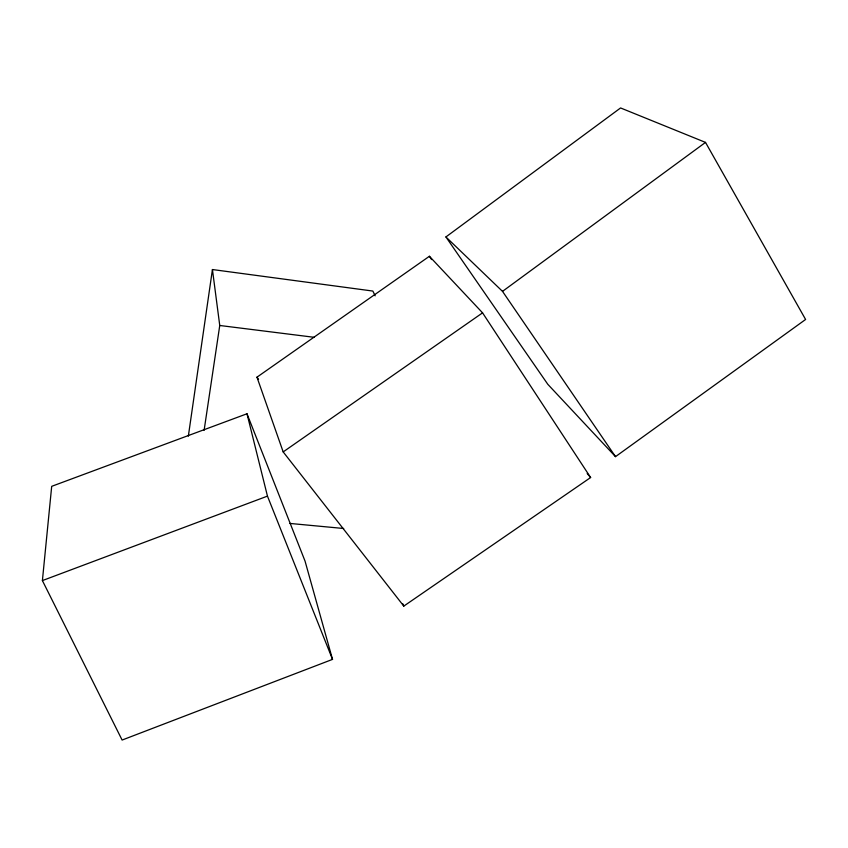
<?xml version="1.0" encoding="UTF-8"?>
<svg xmlns="http://www.w3.org/2000/svg" width="848" height="848" viewBox="0 0 848 848"><rect width="100%" height="100%" fill="white"/><g stroke="black" fill="none" stroke-linecap="round" stroke-linejoin="round"><path stroke-width="1.27" d="M42.4 580.583L51.696 486.328L246.991 413.771L305.057 561.143L332.522 659.384L122.112 740.05L42.4 580.583L267.459 496.122L246.991 413.771M188.341 436.179L212.435 269.537L372.855 291.055L375.155 295.814M204.114 430.318L219.749 325.484L212.435 269.537M445.91 236.952L620.577 107.95L705.515 142.4L805.6 319.473L615.51 456.648L547.819 384.314L445.91 236.952L502.514 291.373L615.51 456.648M502.514 291.373L705.515 142.4M256.965 377.18L429.406 256.276L482.565 312.848L590.621 477.53L403.796 606.108L283.179 451.91L256.965 377.18L258.576 379.279M283.179 451.91L482.565 312.848M289.942 523.439L343.705 528.495M219.749 325.484L314.067 337.292M587.176 473.523L590.621 477.53M429.406 256.276L431.59 259.573M402.736 603.712L403.796 606.108M267.459 496.122L332.522 659.384"/></g></svg>
